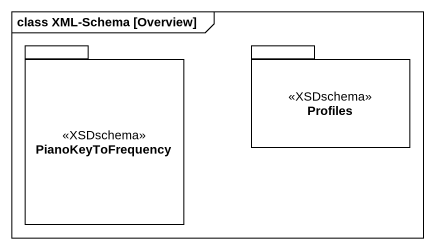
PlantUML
@startuml
mainframe class XML-Schema [Overview]
package PianoKeyToFrequency <<XSDschema>> {
}
package Profiles <<XSDschema>> {
}
@enduml
